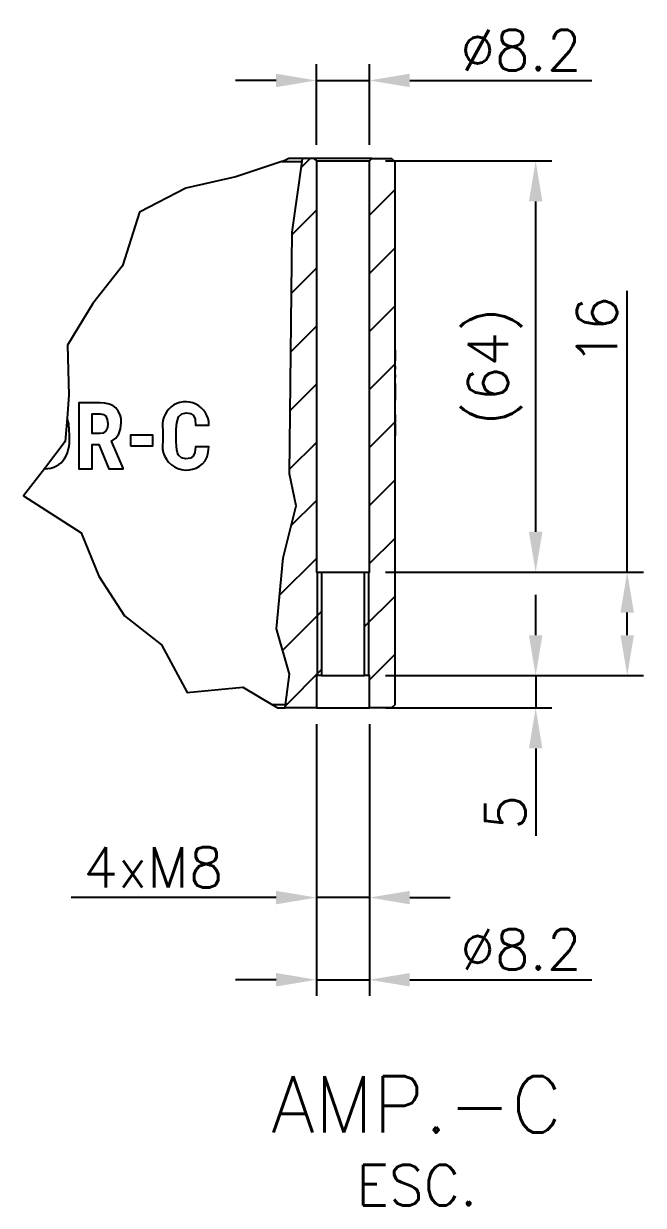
# Model space of a CAD drawing. Header units: millimetres. Extents: x 0 to 8410, y 0 to 5940.
# Drawn here: x 5531 to 5915, y 2577 to 3308 of the extents above; entities that cross this region are included whole.
import ezdxf
from ezdxf.enums import TextEntityAlignment as Align

# ---------------------------------------------------------------- set-up
doc = ezdxf.new("R2010")
doc.units = ezdxf.units.MM
doc.header["$LTSCALE"] = 5
doc.header["$PDMODE"] = 35
doc.header["$PDSIZE"] = 10
for name, color, linetype in [('DP_TUBOS', 7, 'Continuous'), ('EL2', 7, 'Continuous'), ('EL3', 3, 'Continuous'), ('GSB', 7, 'Continuous')]:
    doc.layers.add(name, color=color, linetype=linetype)
doc.styles.add('R100', font='simplex.shx', dxfattribs={"height": 2.5})
doc.styles.add('R140', font='simplex.shx', dxfattribs={"height": 3.5})
doc.styles.add('ROMANS', font='ROMANS.SHX')
doc.dimstyles.new('SEG-S-01', dxfattribs={"dimscale": 10, "dimtxt": 2.5, "dimasz": 2.5, "dimexe": 1, "dimexo": 1, "dimtad": 1, "dimdec": 0, "dimtxsty": 'ROMANS', "dimcen": 2.5, "dimclrd": 7, "dimclre": 7, "dimclrt": 3, "dimadec": 0, "dimazin": 0, "dimtfac": 1, "dimtdec": 0, "dimtmove": 0, "dimatfit": 3, "dimfxl": 1.25, "dimarcsym": 0})

# ---------------------------------------------------------------- blocks, each defined once
blk = doc.blocks.new('*D98')
at = {"layer": 'Defpoints', "color": 0, "transparency": 16777216}
for p in [(5712.47, 2885.06), (5745.24, 2885.06), (5712.47, 2767.73)]:
    blk.add_point(p, dxfattribs=at)
at = {"layer": 'DP_TUBOS', "color": 7, "lineweight": -2, "transparency": 16777216}
for p, q in [((5712.47, 2875.06), (5712.47, 2757.73)), ((5745.24, 2875.06), (5745.24, 2757.73)), ((5687.47, 2767.73), (5560.69, 2767.73)), ((5745.24, 2767.73), (5712.47, 2767.73)), ((5770.24, 2767.73), (5795.24, 2767.73))]:
    blk.add_line(p, q, dxfattribs=at)
at = {"layer": 'DP_TUBOS', "color": 7, "transparency": 16777216}
for points in [[(5687.47, 2771.89), (5687.47, 2763.56), (5712.47, 2767.73)], [(5770.24, 2771.89), (5770.24, 2763.56), (5745.24, 2767.73)]]:
    blk.add_solid(points, dxfattribs=at)
at = {"layer": 'DP_TUBOS', "color": 3, "transparency": 16777216, "insert": (5611.58, 2786.48), "char_height": 25, "attachment_point": 5, "style": 'ROMANS'}
blk.add_mtext('4xM8', dxfattribs=at)
blk = doc.blocks.new('*D99')
at = {"layer": 'Defpoints', "color": 0, "transparency": 16777216}
for p in [(5712.47, 2885.06), (5745.24, 2885.06), (5745.24, 2716.87)]:
    blk.add_point(p, dxfattribs=at)
at = {"layer": 'DP_TUBOS', "color": 7, "lineweight": -2, "transparency": 16777216}
for p, q in [((5712.47, 2875.06), (5712.47, 2706.87)), ((5745.24, 2875.06), (5745.24, 2706.87)), ((5687.47, 2716.87), (5662.47, 2716.87)), ((5712.47, 2716.87), (5745.24, 2716.87)), ((5770.24, 2716.87), (5882.74, 2716.87))]:
    blk.add_line(p, q, dxfattribs=at)
at = {"layer": 'DP_TUBOS', "color": 7, "transparency": 16777216}
for points in [[(5687.47, 2721.04), (5687.47, 2712.7), (5712.47, 2716.87)], [(5770.24, 2721.04), (5770.24, 2712.7), (5745.24, 2716.87)]]:
    blk.add_solid(points, dxfattribs=at)
at = {"layer": 'DP_TUBOS', "color": 3, "transparency": 16777216, "insert": (5838.99, 2735.62), "char_height": 25, "attachment_point": 5, "style": 'ROMANS'}
blk.add_mtext('%%C8.2', dxfattribs=at)
blk = doc.blocks.new('*D100')
at = {"layer": 'Defpoints', "color": 0, "transparency": 16777216}
for p in [(5745.24, 2905.04), (5745.24, 2885.06), (5848.1, 2885.06)]:
    blk.add_point(p, dxfattribs=at)
at = {"layer": 'DP_TUBOS', "color": 7, "lineweight": -2, "transparency": 16777216}
for p, q in [((5848.1, 2930.04), (5848.1, 2955.04)), ((5755.24, 2905.04), (5858.1, 2905.04)), ((5848.1, 2905.04), (5848.1, 2885.06)), ((5755.24, 2885.06), (5858.1, 2885.06)), ((5848.1, 2860.06), (5848.1, 2805.9))]:
    blk.add_line(p, q, dxfattribs=at)
at = {"layer": 'DP_TUBOS', "color": 7, "transparency": 16777216}
for points in [[(5843.93, 2930.04), (5852.26, 2930.04), (5848.1, 2905.04)], [(5843.93, 2860.06), (5852.26, 2860.06), (5848.1, 2885.06)]]:
    blk.add_solid(points, dxfattribs=at)
at = {"layer": 'DP_TUBOS', "color": 3, "transparency": 16777216, "insert": (5829.35, 2820.48), "char_height": 25, "attachment_point": 5, "rotation": 90, "style": 'ROMANS'}
blk.add_mtext('5', dxfattribs=at)
blk = doc.blocks.new('*D101')
at = {"layer": 'Defpoints', "color": 0, "transparency": 16777216}
for p in [(5745.24, 2969.06), (5904.72, 2969.06), (5745.24, 2905.04)]:
    blk.add_point(p, dxfattribs=at)
at = {"layer": 'DP_TUBOS', "color": 7, "lineweight": -2, "transparency": 16777216}
for p, q in [((5904.72, 2969.06), (5904.72, 3143.17)), ((5755.24, 2969.06), (5914.72, 2969.06)), ((5904.72, 2930.04), (5904.72, 2944.06)), ((5755.24, 2905.04), (5914.72, 2905.04))]:
    blk.add_line(p, q, dxfattribs=at)
at = {"layer": 'DP_TUBOS', "color": 7, "transparency": 16777216}
for points in [[(5900.55, 2944.06), (5908.88, 2944.06), (5904.72, 2969.06)], [(5900.55, 2930.04), (5908.88, 2930.04), (5904.72, 2905.04)]]:
    blk.add_solid(points, dxfattribs=at)
at = {"layer": 'DP_TUBOS', "color": 3, "transparency": 16777216, "insert": (5885.97, 3118.46), "char_height": 25, "attachment_point": 5, "rotation": 90, "style": 'ROMANS'}
blk.add_mtext('16', dxfattribs=at)
blk = doc.blocks.new('*D102')
at = {"layer": 'Defpoints', "color": 0, "transparency": 16777216}
for p in [(5745.24, 3223.5), (5848.1, 3223.5), (5745.24, 2969.06)]:
    blk.add_point(p, dxfattribs=at)
at = {"layer": 'DP_TUBOS', "color": 7, "lineweight": -2, "transparency": 16777216}
for p, q in [((5755.24, 3223.5), (5858.1, 3223.5)), ((5848.1, 2994.06), (5848.1, 3198.5)), ((5755.24, 2969.06), (5858.1, 2969.06))]:
    blk.add_line(p, q, dxfattribs=at)
at = {"layer": 'DP_TUBOS', "color": 7, "transparency": 16777216}
for points in [[(5843.93, 3198.5), (5852.26, 3198.5), (5848.1, 3223.5)], [(5843.93, 2994.06), (5852.26, 2994.06), (5848.1, 2969.06)]]:
    blk.add_solid(points, dxfattribs=at)
at = {"layer": 'DP_TUBOS', "color": 3, "transparency": 16777216, "insert": (5822.8, 3096.28), "char_height": 25, "attachment_point": 5, "rotation": 90, "style": 'ROMANS'}
blk.add_mtext('(64)', dxfattribs=at)
blk = doc.blocks.new('*D103')
at = {"layer": 'Defpoints', "color": 0, "transparency": 16777216}
for p in [(5745.24, 3273.33), (5712.47, 3223.5), (5745.24, 3223.5)]:
    blk.add_point(p, dxfattribs=at)
at = {"layer": 'DP_TUBOS', "color": 7, "lineweight": -2, "transparency": 16777216}
for p, q in [((5712.47, 3233.5), (5712.47, 3283.33)), ((5745.24, 3233.5), (5745.24, 3283.33)), ((5687.47, 3273.33), (5662.47, 3273.33)), ((5712.47, 3273.33), (5745.24, 3273.33)), ((5770.24, 3273.33), (5882.74, 3273.33))]:
    blk.add_line(p, q, dxfattribs=at)
at = {"layer": 'DP_TUBOS', "color": 7, "transparency": 16777216}
for points in [[(5687.47, 3277.5), (5687.47, 3269.16), (5712.47, 3273.33)], [(5770.24, 3277.5), (5770.24, 3269.16), (5745.24, 3273.33)]]:
    blk.add_solid(points, dxfattribs=at)
at = {"layer": 'DP_TUBOS', "color": 3, "transparency": 16777216, "insert": (5838.99, 3292.08), "char_height": 25, "attachment_point": 5, "style": 'ROMANS'}
blk.add_mtext('%%C8.2', dxfattribs=at)
blk = doc.blocks.new('CORTE')
at = {"layer": 'GSB', "color": 4, "style": 'R140'}
blk.add_attdef('%%UCORTE', text='', height=3.5, dxfattribs=at).set_placement((-0.253, 2.38), align=Align.MIDDLE_CENTER)
at = {"layer": 'GSB', "color": 3, "style": 'R100'}
blk.add_attdef('ESC.', text='', height=2.5, dxfattribs=at).set_placement((-0.253, -2.62), align=Align.MIDDLE_CENTER)

msp = doc.modelspace()

# ---------------------------------------------------------------- linework, layer by layer
at = {"layer": 'EL2'}
for points in [[(5578.77, 3073.88), (5565.48, 3073.88), (5565.48, 3032.98), (5573.78, 3032.98), (5573.78, 3047.97), (5577.84, 3047.97), (5584.11, 3032.98), (5592.91, 3032.98), (5592.91, 3033.41), (5585.8, 3050.17), (5588.34, 3052.04), (5590.2, 3054.66), (5591.3, 3057.79), (5591.73, 3061.52), (5591.64, 3064.06), (5590.97, 3066.43), (5589.87, 3068.72), (5588.34, 3070.66), (5586.48, 3072.1), (5584.19, 3073.12), (5581.65, 3073.71)], [(5578.44, 3054.83), (5573.78, 3054.83), (5573.78, 3067.02), (5578.6, 3067.02), (5580.72, 3066.68), (5582.16, 3065.5), (5583.09, 3063.55), (5583.43, 3060.84), (5583.18, 3058.55), (5582.16, 3056.52), (5580.55, 3055.17)], [(5597.48, 3047.21), (5611.2, 3047.21), (5611.2, 3053.81), (5597.48, 3053.81)]]:
    msp.add_lwpolyline(points, close=True, dxfattribs=at)
msp.add_lwpolyline([(5617.55, 3056.94), (5617.55, 3050.09, 0.725509), (5642.02, 3036.03), (5643.63, 3038.06), (5644.82, 3040.52), (5645.58, 3043.4), (5645.92, 3046.62), (5637.62, 3046.62), (5637.2, 3043.06), (5636.27, 3040.86), (5634.49, 3039.67), (5631.78, 3039.25), (5629.07, 3039.76), (5627.12, 3041.54), (5626.53, 3042.89), (5626.11, 3044.75), (5625.85, 3047.12), (5625.77, 3049.92), (5625.77, 3057.62), (5626.02, 3061.52), (5627.21, 3065.25), (5629.24, 3067.11), (5631.95, 3067.62), (5634.66, 3067.19), (5636.44, 3066.01), (5637.37, 3063.72), (5637.71, 3060.08), (5646, 3060.08, 1.116475)], format="xyb", close=True, dxfattribs=at)
msp.add_lwpolyline([(5559.55, 3056.86), (5559.21, 3060.84), (5558.28, 3064.31)], dxfattribs=at)
msp.add_ellipse((5500.86, 3102.03), major_axis=(-52.93, 65.83), ratio=0.394344, start_param=2.853279, end_param=3.692351, dxfattribs=at)
at = {"layer": 'EL3'}
for points in [[(5746.85, 3225.11), (5758.87, 3225.11), (5760.91, 3223.08), (5760.91, 2887.01), (5758.87, 2885.06), (5745.24, 2885.06), (5745.24, 2905.04), (5742.2, 2905.04), (5742.2, 2969.06), (5745.24, 2969.06), (5745.24, 3223.5), (5746.85, 3225.11), (5710.86, 3225.11), (5703.84, 3225.11), (5695.45, 3225.11), (5691.64, 3223.24), (5691.05, 3223.08), (5662.6, 3213.59), (5631.69, 3206.73), (5602.99, 3191.91), (5592.49, 3158.72), (5574.2, 3135.35), (5558.45, 3109.44), (5559.38, 3078.62), (5558.28, 3064.31), (5557.1, 3049.92), (5544.23, 3032.98), (5531.35, 3016.22), (5566.92, 2993.36), (5577.93, 2966.52), (5593.68, 2941.96), (5616.62, 2924.1), (5632.54, 2894.54), (5666.92, 2897.93), (5685.29, 2887.01), (5688.68, 2885.06), (5693.08, 2885.06)], [(5710.86, 3225.11), (5712.47, 3223.5), (5712.47, 2969.06), (5715.61, 2969.06), (5715.61, 2905.04), (5712.47, 2905.04), (5712.47, 2885.06), (5693.08, 2885.06), (5693.34, 2887.01), (5695.88, 2906.06), (5687.83, 2934), (5691.81, 2978.03), (5699.86, 3010.04), (5695.88, 3030.02), (5697.4, 3179.38), (5703.58, 3223.08)], [(5691.05, 3223.08), (5703.58, 3223.08), (5703.84, 3225.11)], [(5703.07, 3219.52), (5708.58, 3225.11)], [(5712.47, 3223.5), (5745.24, 3223.5)], [(5745.24, 3189.88), (5760.91, 3205.55)], [(5697.4, 3177.94), (5712.47, 3193.1)], [(5745.24, 3153.98), (5760.91, 3169.64)], [(5696.98, 3141.7), (5712.47, 3157.11)], [(5745.24, 3118.08), (5760.91, 3133.66)], [(5696.64, 3105.38), (5712.47, 3121.21)], [(5760.91, 3106.65), (5761.24, 3106.65), (5761.24, 3110.2), (5760.91, 3110.2)], [(5760.91, 3105.04), (5761.24, 3105.04), (5761.24, 3101.48)], [(5760.91, 3101.48), (5761.24, 3101.48), (5761.24, 3099.88)], [(5761.24, 3106.65), (5761.24, 3105.04)], [(5745.24, 3082.18), (5760.91, 3097.76)], [(5760.91, 3096.32), (5761.24, 3096.32), (5761.24, 3099.88), (5760.91, 3099.88)], [(5760.91, 3091.16), (5761.24, 3091.16), (5761.24, 3094.62), (5760.91, 3094.62)], [(5761.24, 3096.32), (5761.24, 3094.62)], [(5760.91, 3085.9), (5761.24, 3085.9), (5761.24, 3089.46), (5760.91, 3089.46)], [(5761.24, 3091.16), (5761.24, 3089.46)], [(5761.24, 3085.9), (5761.24, 3084.3)], [(5696.21, 3069.06), (5712.47, 3085.31)], [(5760.91, 3084.3), (5761.24, 3084.3), (5761.24, 3080.74)], [(5760.91, 3080.74), (5761.24, 3080.74), (5761.24, 3075.57), (5760.91, 3075.57)], [(5760.91, 3066.43), (5761.24, 3066.43), (5761.24, 3075.57)], [(5761.24, 3066.43), (5761.24, 3061.69)], [(5745.24, 3046.19), (5760.91, 3061.86)], [(5761.24, 3061.01), (5761.24, 3061.69), (5760.91, 3061.69)], [(5760.91, 3061.01), (5761.24, 3061.01), (5761.24, 3053.47)], [(5695.88, 3032.73), (5712.47, 3049.41)], [(5760.91, 3023.08), (5761.24, 3023.08), (5761.24, 3053.47), (5760.91, 3053.47)], [(5745.24, 3010.29), (5760.91, 3025.96)], [(5760.91, 3022.32), (5761.24, 3022.32), (5761.24, 3023.08)], [(5696.73, 2997.76), (5712.47, 3013.43)], [(5745.24, 2974.39), (5760.91, 2989.97)], [(5689.69, 2954.75), (5712.47, 2977.52)], [(5712.9, 2969.06), (5712.9, 2905.04)], [(5712.9, 2969.06), (5744.91, 2969.06)], [(5715.61, 2969.06), (5742.2, 2969.06)], [(5744.91, 2905.04), (5744.91, 2969.06)], [(5742.2, 2935.36), (5760.91, 2954.07)], [(5691.64, 2920.79), (5715.61, 2944.67)], [(5745.24, 2902.51), (5760.91, 2918.17)], [(5693.25, 2886.42), (5715.61, 2908.77)], [(5715.61, 2905.04), (5742.2, 2905.04)], [(5693.34, 2887.01), (5685.29, 2887.01)], [(5712.47, 2885.06), (5745.24, 2885.06)]]:
    msp.add_lwpolyline(points, dxfattribs=at)

# ---------------------------------------------------------------- block references
at = {"layer": 'GSB', "xscale": 10, "yscale": 10, "zscale": 10}
msp.add_blockref('CORTE', (5777.03, 2615.97), dxfattribs=at).add_auto_attribs({'%%UCORTE': 'AMP.-C', 'ESC.': 'ESC.'})

# ---------------------------------------------------------------- dimensions: what is measured, and where the dimension line sits
at = {"layer": 'DP_TUBOS'}
for base, p1, p2, text, picture, middle in [((5745.24, 3273.33), (5712.47, 3223.5), (5745.24, 3223.5), '%%C8.2', '*D103', (5838.99, 3292.08)), ((5712.47, 2767.73), (5745.24, 2885.06), (5712.47, 2885.06), '4xM8', '*D98', (5611.58, 2786.48)), ((5745.24, 2716.87), (5712.47, 2885.06), (5745.24, 2885.06), '%%C8.2', '*D99', (5838.99, 2735.62))]:
    dim = msp.add_linear_dim(base=base, p1=p1, p2=p2, text=text, dimstyle='SEG-S-01', dxfattribs=at)
    dim.commit()
    dim.dimension.update_dxf_attribs({"geometry": picture, "text_midpoint": middle})
for base, p1, p2, text, picture, middle in [((5848.1, 3223.5), (5745.24, 2969.06), (5745.24, 3223.5), '(64)', '*D102', (5822.8, 3096.28)), ((5848.1, 2885.06), (5745.24, 2905.04), (5745.24, 2885.06), '5', '*D100', (5829.35, 2820.48))]:
    dim = msp.add_linear_dim(base=base, p1=p1, p2=p2, angle=90, text=text, dimstyle='SEG-S-01', dxfattribs=at)
    dim.commit()
    dim.dimension.update_dxf_attribs({"geometry": picture, "text_midpoint": middle})
dim = msp.add_linear_dim(base=(5904.72, 2969.06), p1=(5745.24, 2905.04), p2=(5745.24, 2969.06), angle=90, text='16', dimstyle='SEG-S-01', dxfattribs=at)
dim.commit()
dim.dimension.update_dxf_attribs({"geometry": '*D101', "text_midpoint": (5904.72, 3118.46), "dimtype": 160})

doc.saveas('drawing.dxf')
